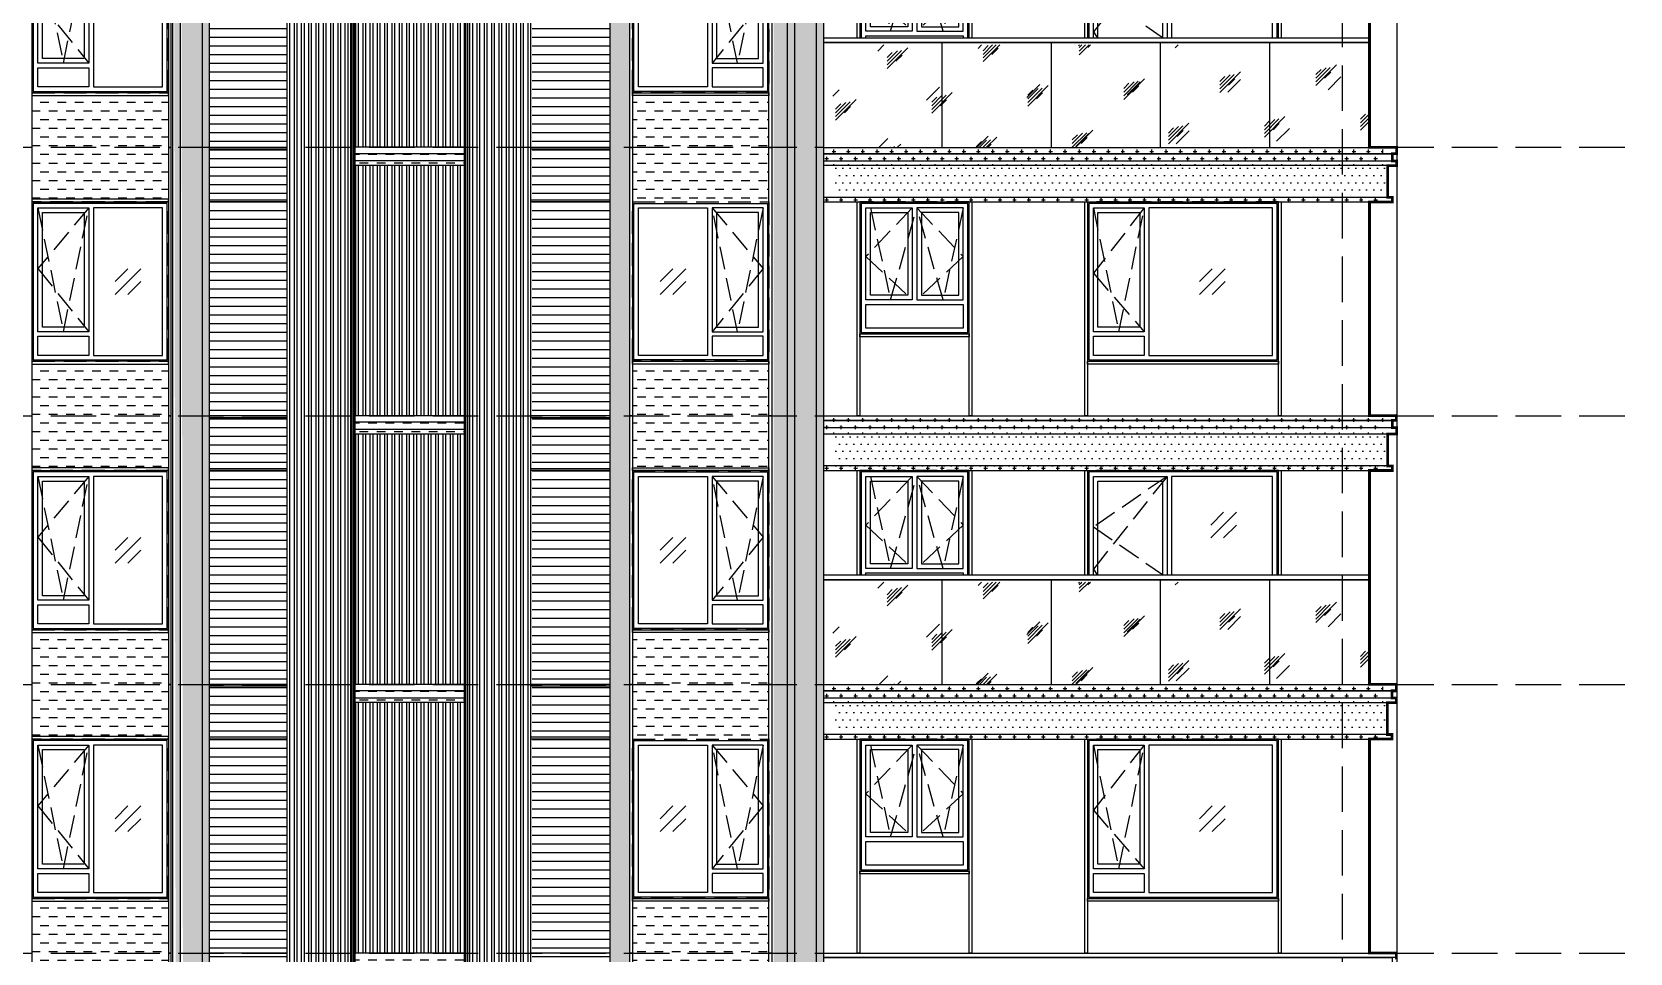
# Model space of a CAD drawing. Extents: x 646072 to 1012572, y -46617 to 16093.
# Drawn here: x 787289 to 804852, y -23752 to -13635 of the extents above; entities that cross this region are included whole.
import ezdxf

# ---------------------------------------------------------------- set-up
doc = ezdxf.new("R2010")
doc.units = 0
doc.header["$LTSCALE"] = 1000
doc.header["$MEASUREMENT"] = 0
for name, pattern in [('3#楼-HZS$0$3#楼-HZS$0$__DASH', [0.35, 0.25, -0.1]), ('3#楼-HZS$0$3#楼-HZS$0$DASH', [0.35, 0.25, -0.1]), ('3#楼-HZS$0$DOTE', [2.42, 2, -0.2, 0.02, -0.2])]:
    doc.linetypes.add(name, pattern=pattern)
for name, color, linetype in [('3#楼-HZS$0$3#楼-HZS$0$00-立面灰色金属看线', 252, 'Continuous'), ('3#楼-HZS$0$3#楼-HZS$0$00-立面米色看线', 31, 'Continuous'), ('3#楼-HZS$0$3#楼-HZS$0$00-立面银灰色线脚', 254, 'Continuous'), ('3#楼-HZS$0$3#楼-HZS$0$A-ANNO-SYMB', 3, 'Continuous'), ('3#楼-HZS$0$3#楼-HZS$0$A-LINE-浅灰色铝板幕墙-填充', 115, 'Continuous'), ('3#楼-HZS$0$3#楼-HZS$0$DOTE', 1, '3#楼-HZS$0$DOTE'), ('3#楼-HZS$0$3#楼-HZS$0$ELEV-WIND', 4, 'Continuous'), ('3#楼-HZS$0$3#楼-HZS$0$RAIL', 163, 'Continuous'), ('3#楼-HZS$0$3#楼-HZS$0$WINDOW', 4, 'Continuous'), ('3#楼-HZS$0$3#楼-HZS$0$填充-浅灰色涂料', 115, 'Continuous'), ('3#楼-HZS$0$3#楼-HZS$0$填充-浅黄色铝板', 30, 'Continuous'), ('3#楼-HZS$0$3#楼-HZS$0$填充-深灰色涂料', 11, 'Continuous'), ('3#楼-HZS$0$3#楼-HZS$0$填充-玻璃', 150, 'Continuous'), ('3#楼-HZS$0$3#楼-HZS$0$轮廓', 255, 'Continuous'), ('3#楼-HZS$0$立面分缝', 5, 'Continuous')]:
    doc.layers.add(name, color=color, linetype=linetype)
pattern_1 = [(0, (245300.04, -50744.77), (0, 95.25), [])]

# ---------------------------------------------------------------- blocks, each defined once
blk = doc.blocks.new('3#楼-HZS$0$3#楼-HZS$0$asfghs+jh')
at = {"layer": '3#楼-HZS$0$3#楼-HZS$0$00-立面米色看线', "color": 251}
blk.add_line((111326, -142205, 0), (111326, -162161, 0), dxfattribs=at)
blk = doc.blocks.new('3#楼-HZS$0$3#楼-HZS$0$yhtghgfjuhgjghjg')
at = {"elevation": 0}
for points in [[(63100, -142261), (64300, -142261)], [(63100, -142331), (64300, -142331)], [(63100, -142411), (64300, -142411)], [(63100, -142461), (64300, -142461)], [(63100, -145211), (64300, -145211)], [(63100, -145281), (64300, -145281)], [(63100, -145361), (64300, -145361)], [(63100, -145411), (64300, -145411)], [(63100, -148161), (64300, -148161)], [(63100, -148231), (64300, -148231)], [(63100, -148311), (64300, -148311)], [(63100, -148361), (64300, -148361)], [(63100, -151111), (64300, -151111)]]:
    blk.add_lwpolyline(points, dxfattribs=at)
at = {"layer": '3#楼-HZS$0$3#楼-HZS$0$00-立面灰色金属看线', "elevation": 0}
for points in [[(62370, -129861), (62370, -159411)], [(62370, -129865), (62370, -159411)], [(62400, -129865), (62400, -159411)], [(62450, -129865), (62450, -159411)], [(62480, -129865), (62480, -159411)], [(62530, -129865), (62530, -159411)], [(62560, -129865), (62560, -159411)], [(62610, -129865), (62610, -159411)], [(62640, -129865), (62640, -159411)], [(62690, -129865), (62690, -159411)], [(62720, -129865), (62720, -159411)], [(62770, -129865), (62770, -159411)], [(62800, -129865), (62800, -159411)], [(62850, -129865), (62850, -159411)], [(62880, -129865), (62880, -159411)], [(62930, -129865), (62930, -159411)], [(62960, -129865), (62960, -159411)], [(63010, -129865), (63010, -159411)], [(63040, -129865), (63040, -159411)], [(64380, -129861), (64380, -159411)], [(64410, -129861), (64410, -159411)], [(64460, -129861), (64460, -159411)], [(64490, -129861), (64490, -159411)], [(64540, -129861), (64540, -159411)], [(64570, -129861), (64570, -159411)], [(64620, -129861), (64620, -159411)], [(64650, -129861), (64650, -159411)], [(64700, -129861), (64700, -159411)], [(64730, -129861), (64730, -159411)], [(64780, -129861), (64780, -159411)], [(64810, -129861), (64810, -159411)], [(64860, -129861), (64860, -159411)], [(64890, -129861), (64890, -159411)], [(64940, -129861), (64940, -159411)], [(64970, -129861), (64970, -159411)], [(65020, -129861), (65020, -159411)], [(65050, -129861), (65050, -159411)], [(63145, -139511), (63145, -142261)], [(63175, -139511), (63175, -142261)], [(63225, -139511), (63225, -142261)], [(63255, -139511), (63255, -142261)], [(63305, -139511), (63305, -142261)], [(63335, -139511), (63335, -142261)], [(63385, -139511), (63385, -142261)], [(63415, -139511), (63415, -142261)], [(63465, -139511), (63465, -142261)], [(63495, -139511), (63495, -142261)], [(63545, -139511), (63545, -142261)], [(63575, -139511), (63575, -142261)], [(63625, -139511), (63625, -142261)], [(63655, -139511), (63655, -142261)], [(63705, -139511), (63705, -142261)], [(63735, -139511), (63735, -142261)], [(63785, -139511), (63785, -142261)], [(63815, -139511), (63815, -142261)], [(63865, -139511), (63865, -142261)], [(63895, -139511), (63895, -142261)], [(63945, -139511), (63945, -142261)], [(63975, -139511), (63975, -142261)], [(64025, -139511), (64025, -142261)], [(64055, -139511), (64055, -142261)], [(64105, -139511), (64105, -142261)], [(64135, -139511), (64135, -142261)], [(64185, -139511), (64185, -142261)], [(64215, -139511), (64215, -142261)], [(64265, -139511), (64265, -142261)], [(64295, -139511), (64295, -142261)], [(63145, -142461), (63145, -145211)], [(63175, -142461), (63175, -145211)], [(63225, -142461), (63225, -145211)], [(63255, -142461), (63255, -145211)], [(63305, -142461), (63305, -145211)], [(63335, -142461), (63335, -145211)], [(63385, -142461), (63385, -145211)], [(63415, -142461), (63415, -145211)], [(63465, -142461), (63465, -145211)], [(63495, -142461), (63495, -145211)], [(63545, -142461), (63545, -145211)], [(63575, -142461), (63575, -145211)], [(63625, -142461), (63625, -145211)], [(63655, -142461), (63655, -145211)], [(63705, -142461), (63705, -145211)], [(63735, -142461), (63735, -145211)], [(63785, -142461), (63785, -145211)], [(63815, -142461), (63815, -145211)], [(63865, -142461), (63865, -145211)], [(63895, -142461), (63895, -145211)], [(63945, -142461), (63945, -145211)], [(63975, -142461), (63975, -145211)], [(64025, -142461), (64025, -145211)], [(64055, -142461), (64055, -145211)], [(64105, -142461), (64105, -145211)], [(64135, -142461), (64135, -145211)], [(64185, -142461), (64185, -145211)], [(64215, -142461), (64215, -145211)], [(64265, -142461), (64265, -145211)], [(64295, -142461), (64295, -145211)], [(63145, -145411), (63145, -148161)], [(63175, -145411), (63175, -148161)], [(63225, -145411), (63225, -148161)], [(63255, -145411), (63255, -148161)], [(63305, -145411), (63305, -148161)], [(63335, -145411), (63335, -148161)], [(63385, -145411), (63385, -148161)], [(63415, -145411), (63415, -148161)], [(63465, -145411), (63465, -148161)], [(63495, -145411), (63495, -148161)], [(63545, -145411), (63545, -148161)], [(63575, -145411), (63575, -148161)], [(63625, -145411), (63625, -148161)], [(63655, -145411), (63655, -148161)], [(63705, -145411), (63705, -148161)], [(63735, -145411), (63735, -148161)], [(63785, -145411), (63785, -148161)], [(63815, -145411), (63815, -148161)], [(63865, -145411), (63865, -148161)], [(63895, -145411), (63895, -148161)], [(63945, -145411), (63945, -148161)], [(63975, -145411), (63975, -148161)], [(64025, -145411), (64025, -148161)], [(64055, -145411), (64055, -148161)], [(64105, -145411), (64105, -148161)], [(64135, -145411), (64135, -148161)], [(64185, -145411), (64185, -148161)], [(64215, -145411), (64215, -148161)], [(64265, -145411), (64265, -148161)], [(64295, -145411), (64295, -148161)], [(63145, -148361), (63145, -151111)], [(63175, -148361), (63175, -151111)], [(63225, -148361), (63225, -151111)], [(63255, -148361), (63255, -151111)], [(63305, -148361), (63305, -151111)], [(63335, -148361), (63335, -151111)], [(63385, -148361), (63385, -151111)], [(63415, -148361), (63415, -151111)], [(63465, -148361), (63465, -151111)], [(63495, -148361), (63495, -151111)], [(63545, -148361), (63545, -151111)], [(63575, -148361), (63575, -151111)], [(63625, -148361), (63625, -151111)], [(63655, -148361), (63655, -151111)], [(63705, -148361), (63705, -151111)], [(63735, -148361), (63735, -151111)], [(63785, -148361), (63785, -151111)], [(63815, -148361), (63815, -151111)], [(63865, -148361), (63865, -151111)], [(63895, -148361), (63895, -151111)], [(63945, -148361), (63945, -151111)], [(63975, -148361), (63975, -151111)], [(64025, -148361), (64025, -151111)], [(64055, -148361), (64055, -151111)], [(64105, -148361), (64105, -151111)], [(64135, -148361), (64135, -151111)], [(64185, -148361), (64185, -151111)], [(64215, -148361), (64215, -151111)], [(64265, -148361), (64265, -151111)], [(64295, -148361), (64295, -151111)]]:
    blk.add_lwpolyline(points, dxfattribs=at)
at = {"layer": '3#楼-HZS$0$3#楼-HZS$0$00-立面米色看线', "elevation": 0}
for points in [[(66300, -159811), (66300, -130161, 0.414214), (65600, -129461), (61100, -129461), (61100, -129541), (65600, -129541, -0.414214), (66220, -130161), (66220, -159577)], [(65900, -159411), (65900, -130161, 0.414214), (65600, -129861), (61100, -129861), (61100, -129781), (65600, -129781, -0.414214), (65980, -130161), (65980, -159422)]]:
    blk.add_lwpolyline(points, format="xyb", dxfattribs=at)
blk.add_lwpolyline([(61500, -129861), (61500, -159411)], dxfattribs=at)
at = {"layer": '3#楼-HZS$0$3#楼-HZS$0$00-立面银灰色线脚', "elevation": 0}
for points in [[(63040, -129861), (63040, -159411)], [(63065, -129861), (63065, -159411)], [(63085, -129861), (63085, -159411)], [(63100, -129861), (63100, -159411)], [(64300, -129861), (64300, -159411)], [(64315, -129861), (64315, -159411)], [(64335, -129861), (64335, -159411)], [(64350, -129861), (64350, -159411)]]:
    blk.add_lwpolyline(points, dxfattribs=at)
blk = doc.blocks.new('3#楼-HZS$0$3#楼-HZS$0$jyhiuououpolip')
at = {"layer": '3#楼-HZS$0$3#楼-HZS$0$ELEV-WIND', "color": 8, "linetype": '3#楼-HZS$0$3#楼-HZS$0$__DASH'}
blk.add_lwpolyline([(28650, -97429), (30750, -97429), (30750, -99179), (28650, -99179)], close=True, dxfattribs=at)
at = {"layer": '3#楼-HZS$0$3#楼-HZS$0$ELEV-WIND'}
for points in [[(28665, -97444), (30735, -97444), (30735, -99164), (28665, -99164)], [(28715, -97494), (30075, -97494), (30075, -99114), (28715, -99114)], [(30685, -97494), (30125, -97494), (30125, -98854), (30685, -98854)], [(30635, -97544), (30175, -97544), (30175, -98804), (30635, -98804)], [(30685, -98904), (30125, -98904), (30125, -99114), (30685, -99114)]]:
    blk.add_lwpolyline(points, close=True, dxfattribs=at)
at = {"layer": '3#楼-HZS$0$3#楼-HZS$0$ELEV-WIND', "color": 8, "linetype": '3#楼-HZS$0$3#楼-HZS$0$DASH'}
for points in [[(30125, -97494), (30685, -98211), (30125, -98854)], [(30685, -97494), (30405, -98854), (30125, -97494)]]:
    blk.add_lwpolyline(points, dxfattribs=at)
blk = doc.blocks.new('3#楼-HZS$0$3#楼-HZS$0$uytjhgjh')
at = {"layer": '3#楼-HZS$0$3#楼-HZS$0$ELEV-WIND', "color": 8, "linetype": '3#楼-HZS$0$3#楼-HZS$0$__DASH'}
blk.add_lwpolyline([(32350, -97429), (33850, -97429), (33850, -99179), (32350, -99179)], close=True, dxfattribs=at)
at = {"layer": '3#楼-HZS$0$3#楼-HZS$0$ELEV-WIND'}
for points in [[(32365, -97444), (33835, -97444), (33835, -99164), (32365, -99164)], [(32415, -97494), (33175, -97494), (33175, -99114), (32415, -99114)], [(33785, -97494), (33225, -97494), (33225, -98854), (33785, -98854)], [(33735, -97544), (33275, -97544), (33275, -98804), (33735, -98804)], [(33785, -98904), (33225, -98904), (33225, -99114), (33785, -99114)]]:
    blk.add_lwpolyline(points, close=True, dxfattribs=at)
at = {"layer": '3#楼-HZS$0$3#楼-HZS$0$ELEV-WIND', "color": 8, "linetype": '3#楼-HZS$0$3#楼-HZS$0$DASH'}
for points in [[(33225, -97494), (33785, -98161), (33225, -98854)], [(33785, -97494), (33505, -98854), (33225, -97494)]]:
    blk.add_lwpolyline(points, dxfattribs=at)
blk = doc.blocks.new('3#楼-HZS$0$3#楼-HZS$0$ytrujuty')
at = {"layer": '3#楼-HZS$0$3#楼-HZS$0$ELEV-WIND', "color": 8, "linetype": '3#楼-HZS$0$3#楼-HZS$0$__DASH'}
blk.add_lwpolyline([(35150, -97429), (36350, -97429), (36350, -98879), (35150, -98879)], close=True, dxfattribs=at)
at = {"layer": '3#楼-HZS$0$3#楼-HZS$0$ELEV-WIND'}
for points in [[(35165, -97444), (36335, -97444), (36335, -98864), (35165, -98864)], [(35215, -97494), (35725, -97494), (35725, -98504), (35215, -98504)], [(35215, -97494), (35725, -97494), (35725, -98504), (35215, -98504)], [(35265, -97544), (35675, -97544), (35675, -98454), (35265, -98454)], [(36285, -97494), (35775, -97494), (35775, -98504), (36285, -98504)], [(36235, -97544), (35825, -97544), (35825, -98454), (36235, -98454)], [(36285, -98554), (35215, -98554), (35215, -98814), (36285, -98814)]]:
    blk.add_lwpolyline(points, close=True, dxfattribs=at)
at = {"layer": '3#楼-HZS$0$3#楼-HZS$0$ELEV-WIND', "color": 8, "linetype": '3#楼-HZS$0$3#楼-HZS$0$DASH'}
for points in [[(35725, -97494), (35215, -98029), (35725, -98504)], [(35215, -97494), (35437, -98504), (35725, -97494)], [(36235, -97494), (36013, -98504), (35725, -97494)], [(35775, -97494), (36285, -98029), (35775, -98504)]]:
    blk.add_lwpolyline(points, dxfattribs=at)
blk = doc.blocks.new('3#楼-HZS$0$3#楼-HZS$0$D+FG0J4+FG9KL0')
at = {"layer": '3#楼-HZS$0$3#楼-HZS$0$00-立面灰色金属看线'}
blk.add_lwpolyline([(326035, 132086), (326035, 129136), (326065, 129136), (326065, 132086)], close=True, dxfattribs=at)
at = {"layer": '3#楼-HZS$0$3#楼-HZS$0$00-立面灰色金属看线', "elevation": 0}
for points in [[(327565, 132086), (327565, 129136), (327595, 129136), (327595, 132086)], [(332665, 132086), (332665, 129136), (332635, 129136), (332635, 132086)], [(320435, 131486), (320435, 129136), (320465, 129136), (320465, 131486)], [(322565, 131486), (322565, 129136), (322595, 129136), (322595, 131486)], [(323835, 131486), (323835, 129136), (323865, 129136), (323865, 131486)], [(325065, 131486), (325065, 129136), (325095, 129136), (325095, 131486)], [(332665, 131516), (334165, 131516), (334165, 131486), (332665, 131486)], [(325065, 130036), (323865, 130036), (323865, 130006), (325065, 130006)], [(322565, 129736), (320465, 129736), (320465, 129706), (322565, 129706)], [(327565, 129736), (326065, 129736), (326065, 129706), (327565, 129706)], [(332665, 129736), (334165, 129736), (334165, 129706), (332665, 129706)]]:
    blk.add_lwpolyline(points, close=True, dxfattribs=at)
blk.add_lwpolyline([(319465, 131486), (319465, 129136)], dxfattribs=at)
at = {"layer": '3#楼-HZS$0$3#楼-HZS$0$00-立面米色看线', "elevation": 0}
for points in [[(325465, 132086), (319165, 132086), (319165, 132016), (325465, 132016)], [(325465, 132086), (325465, 129136)], [(325545, 132086), (325545, 129136)], [(325785, 132086), (325785, 129136)], [(325865, 132086), (325865, 129136)], [(334165, 132086), (334165, 129136)], [(325465, 132016), (319215, 132016), (319215, 131936), (319165, 131936), (319165, 131886), (319265, 131886), (319265, 131536), (325465, 131536)], [(319215, 131936), (325465, 131936)], [(319265, 131886), (325465, 131886)], [(325465, 131486), (319215, 131486), (319215, 131536), (325465, 131536)]]:
    blk.add_lwpolyline(points, dxfattribs=at)
at = {"layer": '3#楼-HZS$0$3#楼-HZS$0$A-ANNO-SYMB'}
for name, p in [('3#楼-HZS$0$3#楼-HZS$0$jyhiuououpolip', (291815, 228915)), ('3#楼-HZS$0$3#楼-HZS$0$ytrujuty', (288715, 228915)), ('3#楼-HZS$0$3#楼-HZS$0$uytjhgjh', (300315, 228915, 0))]:
    blk.add_blockref(name, p, dxfattribs=at)
at = {"layer": '3#楼-HZS$0$3#楼-HZS$0$A-ANNO-SYMB', "xscale": -1}
blk.add_blockref('3#楼-HZS$0$3#楼-HZS$0$uytjhgjh', (359915, 228915, 0), dxfattribs=at)
blk = doc.blocks.new('3#楼-HZS$0$3#楼-HZS$0$ASG1+DS9J40')
at = {"layer": '3#楼-HZS$0$3#楼-HZS$0$ELEV-WIND', "color": 8, "linetype": '3#楼-HZS$0$3#楼-HZS$0$__DASH'}
blk.add_lwpolyline([(28650, -97429), (30750, -97429), (30750, -99779), (28650, -99779)], close=True, dxfattribs=at)
at = {"layer": '3#楼-HZS$0$3#楼-HZS$0$ELEV-WIND'}
for points in [[(28665, -97444), (30735, -97444), (30735, -99764), (28665, -99764)], [(28715, -97494), (29825, -97494), (29825, -99714), (28715, -99714)], [(30685, -97494), (29875, -97494), (29875, -99764), (30685, -99764)], [(30635, -97544), (29925, -97544), (29925, -99714), (30635, -99714)]]:
    blk.add_lwpolyline(points, close=True, dxfattribs=at)
at = {"layer": '3#楼-HZS$0$3#楼-HZS$0$ELEV-WIND', "color": 8, "linetype": '3#楼-HZS$0$3#楼-HZS$0$DASH'}
for points in [[(29875, -97494), (30685, -98511), (29875, -99764)], [(29875, -97494), (30685, -98049), (29875, -98604)]]:
    blk.add_lwpolyline(points, dxfattribs=at)
blk = doc.blocks.new('3#楼-HZS$0$3#楼-HZS$0$AZSFG+5D04J')
blk.add_wipeout([(29450, -144061), (35450, -144061), (35450, -144111), (35450, -144111), (35450, -145261), (29450, -145261), (29450, -144111), (29450, -144111)]).dxf.layer = '3#楼-HZS$0$3#楼-HZS$0$A-ANNO-SYMB'
at = {"layer": '3#楼-HZS$0$3#楼-HZS$0$RAIL'}
blk.add_lwpolyline([(29450, -144061), (35450, -144061), (35450, -144111), (29450, -144111)], close=True, dxfattribs=at)
at = {"layer": '3#楼-HZS$0$3#楼-HZS$0$WINDOW'}
blk.add_lwpolyline([(29450, -144111), (35450, -144111), (35450, -145261), (29450, -145261)], close=True, dxfattribs=at)
at = {"layer": '3#楼-HZS$0$3#楼-HZS$0$WINDOW', "elevation": 0}
for points in [[(30550, -144111), (30550, -145261)], [(31750, -144111), (31750, -145261)]]:
    blk.add_lwpolyline(points, dxfattribs=at)
at = {"layer": '3#楼-HZS$0$3#楼-HZS$0$WINDOW'}
for points in [[(32950, -144111), (32950, -145261)], [(34150, -144111), (34150, -145261)], [(35450, -144111), (35450, -145261)]]:
    blk.add_lwpolyline(points, dxfattribs=at)
blk = doc.blocks.new('3#楼-HZS$0$3#楼-HZS$0$D+F9J4+GF9L0')
at = {"layer": '3#楼-HZS$0$3#楼-HZS$0$00-立面灰色金属看线', "elevation": 0}
for points in [[(326035, 129136), (326035, 126186), (326065, 126186), (326065, 129136)], [(327565, 129136), (327565, 126186), (327595, 126186), (327595, 129136)], [(332665, 129136), (332665, 126186), (332635, 126186), (332635, 129136)], [(327565, 128566), (326065, 128566), (326065, 128536), (327565, 128536)], [(332665, 128566), (334165, 128566), (334165, 128536), (332665, 128536)], [(320435, 128536), (320435, 126186), (320465, 126186), (320465, 128536)], [(322565, 128536), (322565, 126186), (322595, 126186), (322595, 128536)], [(323835, 128536), (323835, 126186), (323865, 126186), (323865, 128536)], [(325065, 128536), (325065, 126186), (325095, 126186), (325095, 128536)], [(325065, 127086), (323865, 127086), (323865, 127056), (325065, 127056)], [(322565, 126786), (320465, 126786), (320465, 126756), (322565, 126756)], [(327565, 126786), (326065, 126786), (326065, 126756), (327565, 126756)], [(332665, 126786), (334165, 126786), (334165, 126756), (332665, 126756)]]:
    blk.add_lwpolyline(points, close=True, dxfattribs=at)
blk.add_lwpolyline([(319465, 128536), (319465, 126186)], dxfattribs=at)
at = {"layer": '3#楼-HZS$0$3#楼-HZS$0$00-立面米色看线', "elevation": 0}
for points in [[(325465, 129136), (319165, 129136), (319165, 129086), (325465, 129086)], [(325465, 129136), (325465, 126186)], [(325545, 129136), (325545, 126186)], [(325785, 129136), (325785, 126186)], [(325865, 129136), (325865, 126186)], [(334165, 129136), (334165, 126186)], [(325465, 129086), (319215, 129086), (319215, 129006), (319165, 129006), (319165, 128936), (319265, 128936), (319265, 128586), (325465, 128586)], [(319215, 129006), (325465, 129006)], [(319265, 128936), (325465, 128936)], [(325465, 128536), (319215, 128536), (319215, 128586), (325465, 128586)]]:
    blk.add_lwpolyline(points, dxfattribs=at)
at = {"layer": '3#楼-HZS$0$3#楼-HZS$0$A-ANNO-SYMB'}
for name, p in [('3#楼-HZS$0$3#楼-HZS$0$ASG1+DS9J40', (291815, 225965, 0)), ('3#楼-HZS$0$3#楼-HZS$0$ytrujuty', (288715, 225965, 0)), ('3#楼-HZS$0$3#楼-HZS$0$uytjhgjh', (300315, 225965, 0))]:
    blk.add_blockref(name, p, dxfattribs=at)
at = {"layer": '3#楼-HZS$0$3#楼-HZS$0$A-ANNO-SYMB', "xscale": -1}
blk.add_blockref('3#楼-HZS$0$3#楼-HZS$0$uytjhgjh', (359915, 225965, 0), dxfattribs=at)
at = {"layer": '3#楼-HZS$0$3#楼-HZS$0$A-ANNO-SYMB'}
blk.add_blockref('3#楼-HZS$0$3#楼-HZS$0$AZSFG+5D04J', (290015, 271447, 0), dxfattribs=at)
blk = doc.blocks.new('3#楼-HZS$0$3#楼-HZS$0$D+F904HK9H')
at = {"layer": '3#楼-HZS$0$3#楼-HZS$0$轮廓', "const_width": 30, "elevation": 0}
blk.add_lwpolyline([(826604, -14903), (826604, -17253), (826904, -17253), (826904, -17323), (826854, -17323), (826854, -17403), (826904, -17403), (826904, -17453), (826804, -17453), (826804, -17803), (826854, -17803), (826854, -17853), (826604, -17855), (826604, -20201), (826900, -20199), (826900, -20253), (826854, -20253), (826854, -20333), (826904, -20333), (826904, -20403), (826804, -20403), (826804, -20753), (826854, -20753), (826854, -20803), (826604, -20803), (826604, -23153), (826900, -23153), (826900, -23223), (826850, -23223), (826850, -23303), (826900, -23303), (826900, -23353), (826800, -23353), (826800, -23703), (826850, -23703), (826850, -23753), (826604, -23753), (826604, -26103), (826900, -26103), (826900, -26173)], dxfattribs=at)
blk = doc.blocks.new('3#楼-HZS$0$3#楼-HZS$0$d+fgj4+fghk7+9')
at = {"color": 8, "elevation": 0}
for points in [[(812959, -18587), (812818, -18728)], [(813100, -18587), (812818, -18869)], [(818949, -18587), (818808, -18728)], [(819091, -18587), (818808, -18869)], [(824876, -18587), (824735, -18728)], [(825018, -18587), (824735, -18869)], [(813100, -18728), (812959, -18869)], [(819091, -18728), (818949, -18869)], [(825018, -18728), (824876, -18869)], [(825001, -21262), (824860, -21403)], [(825143, -21262), (824860, -21544)], [(825143, -21403), (825001, -21544)], [(812959, -21537), (812818, -21678)], [(813100, -21537), (812818, -21819)], [(818949, -21537), (818808, -21678)], [(819091, -21537), (818808, -21819)], [(813100, -21678), (812959, -21819)], [(819091, -21678), (818949, -21819)], [(812959, -24487), (812818, -24628)], [(813100, -24487), (812818, -24769)], [(818949, -24487), (818808, -24628)], [(819091, -24487), (818808, -24769)], [(824876, -24487), (824735, -24628)], [(825018, -24487), (824735, -24769)], [(813100, -24628), (812959, -24769)], [(819091, -24628), (818949, -24769)], [(825018, -24628), (824876, -24769)]]:
    blk.add_lwpolyline(points, dxfattribs=at)
blk = doc.blocks.new('3#楼-HZS$0$3#楼-HZS$0$+d9f0j4+9gf7k0')
at = {"layer": '3#楼-HZS$0$3#楼-HZS$0$A-LINE-浅灰色铝板幕墙-填充'}
h = blk.add_hatch(dxfattribs=at)
h.set_pattern_fill('DOTS', color=256, scale=50)
h.set_pattern_definition([(0, (246590.04, -50744.77), (39.6875, 79.375), [0, -79.375])])
h.paths.add_polyline_path([(837669, 69572), (837619, 69572), (837619, 39672), (837669, 39672)])
h = blk.add_hatch(dxfattribs=at)
h.set_pattern_fill('DOTS', color=256, scale=50)
h.set_pattern_definition([(0, (245340.04, -50744.77), (39.6875, 79.375), [0, -79.375])])
h.paths.add_polyline_path([(838919, 69572), (838869, 69572), (838869, 39672), (838919, 39672)])
h = blk.add_hatch(dxfattribs=at)
h.set_pattern_fill('DOTS', color=256, scale=50)
h.set_pattern_definition([(0, (245300.04, -56644.77), (39.6875, 79.375), [0, -79.375])])
h.paths.add_polyline_path([(849019, 56622), (842919, 56622), (842919, 56972), (849019, 56972)])
h = blk.add_hatch(dxfattribs=at)
h.set_pattern_fill('DOTS', color=256, scale=50)
h.set_pattern_definition([(0, (245300.04, -59594.77), (39.6875, 79.375), [0, -79.375])])
h.paths.add_polyline_path([(849019, 53666), (842919, 53672), (842919, 54022), (849019, 54016)])
h = blk.add_hatch(dxfattribs=at)
h.set_pattern_fill('DOTS', color=256, scale=50)
h.set_pattern_definition([(0, (245300.04, -62544.77), (39.6875, 79.375), [0, -79.375])])
h.paths.add_polyline_path([(849019, 50722), (842919, 50722), (842919, 51072), (849019, 51072)])
at = {"layer": '3#楼-HZS$0$3#楼-HZS$0$填充-浅灰色涂料'}
h = blk.add_hatch(dxfattribs=at)
h.set_pattern_fill('LINE', color=256, scale=100)
h.set_pattern_definition(pattern_1)
edge = h.paths.add_edge_path()
edge.add_arc((836369, 69272), 300, 450, 540, ccw=False)
edge.add_line((836369, 69572), (836919, 69572))
edge.add_line((836919, 69572), (836919, 40022))
edge.add_line((836919, 40022), (836069, 40022))
edge.add_line((836069, 40022), (836069, 69272))
h = blk.add_hatch(dxfattribs=at)
h.set_pattern_fill('LINE', color=256, scale=100)
h.set_pattern_definition(pattern_1)
h.paths.add_polyline_path([(840469, 69572), (839618, 69572), (839618, 40022), (840469, 40022)])
at = {"layer": '3#楼-HZS$0$3#楼-HZS$0$填充-浅黄色铝板'}
h = blk.add_hatch(dxfattribs=at)
h.set_pattern_fill('CROSS', color=256, scale=50)
h.set_pattern_definition([(0, (245300.04, -50744.77), (79.375, 79.375), [39.6875, -119.0625]), (90, (245319.88, -50764.62), (-79.375, 79.375), [39.6875, -119.0625])])
edge = h.paths.add_edge_path()
edge.add_line((836369, 69972), (840869, 69972))
edge.add_line((840869, 69972), (840869, 69892))
edge.add_line((840869, 69892), (836369, 69892))
edge.add_arc((836369, 69272), 620, 450, 540)
edge.add_line((835749, 69272), (835789, 39856))
edge.add_line((835789, 39856), (835709, 39856))
edge.add_line((835709, 39856), (835669, 69272))
edge.add_arc((836369, 69272), 700, 450, 540, ccw=False)
edge = h.paths.add_edge_path()
edge.add_line((835989, 40011), (835947, 40001))
edge.add_line((835947, 40001), (835872, 39970))
edge.add_line((835872, 39970), (835827, 39937))
edge.add_line((835827, 39937), (835786, 39905))
edge.add_line((835786, 39905), (835749, 39856))
edge.add_line((835749, 39856), (835749, 69272))
edge.add_arc((836369, 69272), 620, 450, 540, ccw=False)
edge.add_line((836369, 69892), (840769, 69892))
edge.add_line((840769, 69892), (840769, 69652))
edge.add_line((840769, 69652), (836369, 69652))
edge.add_arc((836369, 69272), 380, 450, 540)
edge.add_line((835989, 69272), (835989, 40011))
edge = h.paths.add_edge_path(flags=17)
edge.add_line((836069, 40022), (836066, 40022))
edge.add_line((836066, 40022), (835989, 40011))
edge.add_line((835989, 40011), (835989, 69272))
edge.add_arc((836369, 69272), 380, 450, 540, ccw=False)
edge.add_line((836369, 69652), (840869, 69652))
edge.add_line((840869, 69652), (840869, 69572))
edge.add_line((840869, 69572), (836369, 69572))
edge.add_arc((836369, 69272), 300, 450, 540)
edge.add_line((836069, 69272), (836069, 40022))
h = blk.add_hatch(dxfattribs=at)
h.set_pattern_fill('CROSS', color=256, scale=50)
h.set_pattern_definition([(0, (247800.04, -92311.286), (79.375, 79.375), [39.6875, -119.0625]), (90, (247819.88, -92331.13), (-79.375, 79.375), [39.6875, -119.0625])])
h.paths.add_polyline_path([(842819, 64222), (842419, 64222), (842419, 36472), (842819, 36472)])
h = blk.add_hatch(dxfattribs=at)
h.set_pattern_fill('CROSS', color=256, scale=50)
h.set_pattern_definition([(0, (245300.04, -98211.286), (79.375, 79.375), [39.6875, -119.0625]), (90, (245319.88, -98231.13), (-79.375, 79.375), [39.6875, -119.0625])])
h.paths.add_polyline_path([(848969, 56972), (842819, 56972), (842819, 57172), (848969, 57172), (848969, 57102), (848919, 57102), (848919, 57022), (848969, 57022)])
h = blk.add_hatch(dxfattribs=at)
h.set_pattern_fill('CROSS', color=256, scale=50)
h.set_pattern_definition([(0, (245300.04, -98186.286), (79.375, 79.375), [39.6875, -119.0625]), (90, (245319.88, -98206.13), (-79.375, 79.375), [39.6875, -119.0625])])
h.paths.add_polyline_path([(848919, 56572), (842819, 56572), (842819, 56622), (848919, 56622)])
h = blk.add_hatch(dxfattribs=at)
h.set_pattern_fill('CROSS', color=256, scale=50)
h.set_pattern_definition([(0, (245300.04, -101161.286), (79.375, 79.375), [39.6875, -119.0625]), (90, (245319.88, -101181.13), (-79.375, 79.375), [39.6875, -119.0625])])
h.paths.add_polyline_path([(848969, 54022), (842819, 54022), (842819, 54222), (848969, 54222), (848969, 54152), (848919, 54152), (848919, 54072), (848969, 54072)])
h = blk.add_hatch(dxfattribs=at)
h.set_pattern_fill('CROSS', color=256, scale=50)
h.set_pattern_definition([(0, (245300.04, -101136.286), (79.375, 79.375), [39.6875, -119.0625]), (90, (245319.88, -101156.13), (-79.375, 79.375), [39.6875, -119.0625])])
h.paths.add_polyline_path([(848919, 53622), (842819, 53622), (842819, 53672), (848919, 53672)])
h = blk.add_hatch(dxfattribs=at)
h.set_pattern_fill('CROSS', color=256, scale=50)
h.set_pattern_definition([(0, (245300.04, -104111.286), (79.375, 79.375), [39.6875, -119.0625]), (90, (245319.88, -104131.13), (-79.375, 79.375), [39.6875, -119.0625])])
h.paths.add_polyline_path([(848969, 51072), (842819, 51072), (842819, 51272), (848969, 51272), (848969, 51202), (848919, 51202), (848919, 51122), (848969, 51122)])
h = blk.add_hatch(dxfattribs=at)
h.set_pattern_fill('CROSS', color=256, scale=50)
h.set_pattern_definition([(0, (245300.04, -104086.286), (79.375, 79.375), [39.6875, -119.0625]), (90, (245319.88, -104106.13), (-79.375, 79.375), [39.6875, -119.0625])])
h.paths.add_polyline_path([(848919, 50672), (842819, 50672), (842819, 50722), (848919, 50722)])
at = {"layer": '3#楼-HZS$0$3#楼-HZS$0$填充-深灰色涂料'}
h = blk.add_hatch(dxfattribs=at)
h.set_pattern_fill('DASH', color=11, scale=100)
h.set_pattern_definition([(0, (520598.35, -67467.03), (95.25, 95.25), [95.25, -95.25])])
h.paths.add_polyline_path([(840469, 65422), (840689, 65422), (840689, 36922), (840469, 36922)])
h = blk.add_hatch(dxfattribs=at)
h.set_pattern_fill('DASH', color=11, scale=100)
h.set_pattern_definition([(0, (518868.42, -67467.03), (95.25, 95.25), [95.25, -95.25])])
h.paths.add_polyline_path([(842269, 65422), (842419, 65422), (842419, 36922), (842269, 36922)])
h = blk.add_hatch(dxfattribs=at)
h.set_pattern_fill('DASH', color=11, scale=100)
h.set_pattern_definition([(0, (518868.42, -73367.03), (95.25, 95.25), [95.25, -95.25])])
h.paths.add_polyline_path([(834119, 57742), (835619, 57742), (835619, 56572), (834119, 56572)])
h = blk.add_hatch(dxfattribs=at)
h.set_pattern_fill('DASH', color=11, scale=100)
h.set_pattern_definition([(0, (518668.42, -73367.03), (95.25, 95.25), [95.25, -95.25])])
h.paths.add_polyline_path([(842219, 57742), (840719, 57742), (840719, 56572), (842219, 56572)])
h = blk.add_hatch(dxfattribs=at)
h.set_pattern_fill('DASH', color=11, scale=100)
h.set_pattern_definition([(0, (68130.42, 63223.78), (95.25, 95.25), [95.25, -95.25])])
h.paths.add_polyline_path([(837669, 56972), (838868, 56972), (838868, 57172), (837669, 57172)])
h = blk.add_hatch(dxfattribs=at)
h.set_pattern_fill('DASH', color=11, scale=100)
h.set_pattern_definition([(0, (518868.42, -76317.03), (95.25, 95.25), [95.25, -95.25])])
h.paths.add_polyline_path([(834119, 54792), (835619, 54792), (835619, 53622), (834119, 53622)])
h = blk.add_hatch(dxfattribs=at)
h.set_pattern_fill('DASH', color=11, scale=100)
h.set_pattern_definition([(0, (518668.42, -76317.03), (95.25, 95.25), [95.25, -95.25])])
h.paths.add_polyline_path([(842219, 54792), (840719, 54792), (840719, 53622), (842219, 53622)])
h = blk.add_hatch(dxfattribs=at)
h.set_pattern_fill('DASH', color=11, scale=100)
h.set_pattern_definition([(0, (68130.42, 60273.78), (95.25, 95.25), [95.25, -95.25])])
h.paths.add_polyline_path([(837669, 54022), (838868, 54022), (838868, 54222), (837669, 54222)])
h = blk.add_hatch(dxfattribs=at)
h.set_pattern_fill('DASH', color=11, scale=100)
h.set_pattern_definition([(0, (518868.42, -79267.03), (95.25, 95.25), [95.25, -95.25])])
h.paths.add_polyline_path([(834119, 51842), (835619, 51842), (835619, 50672), (834119, 50672)])
h = blk.add_hatch(dxfattribs=at)
h.set_pattern_fill('DASH', color=11, scale=100)
h.set_pattern_definition([(0, (518668.42, -79267.03), (95.25, 95.25), [95.25, -95.25])])
h.paths.add_polyline_path([(842219, 51842), (840719, 51842), (840719, 50672), (842219, 50672)])
h = blk.add_hatch(dxfattribs=at)
h.set_pattern_fill('DASH', color=11, scale=100)
h.set_pattern_definition([(0, (68130.42, 57323.78), (95.25, 95.25), [95.25, -95.25])])
h.paths.add_polyline_path([(837669, 51072), (838868, 51072), (838868, 51272), (837669, 51272)])
h = blk.add_hatch(dxfattribs=at)
h.set_pattern_fill('DASH', color=11, scale=100)
h.set_pattern_definition([(0, (518868.42, -82217.03), (95.25, 95.25), [95.25, -95.25])])
h.paths.add_polyline_path([(834119, 48892), (835619, 48892), (835619, 47722), (834119, 47722)])
h = blk.add_hatch(dxfattribs=at)
h.set_pattern_fill('DASH', color=11, scale=100)
h.set_pattern_definition([(0, (518668.42, -82217.03), (95.25, 95.25), [95.25, -95.25])])
h.paths.add_polyline_path([(842219, 48892), (840719, 48892), (840719, 47722), (842219, 47722)])
h = blk.add_hatch(dxfattribs=at)
h.set_pattern_fill('DASH', color=11, scale=100)
h.set_pattern_definition([(0, (68130.42, 54373.78), (95.25, 95.25), [95.25, -95.25])])
h.paths.add_polyline_path([(837669, 48122), (838868, 48122), (838868, 48322), (837669, 48322)])
at = {"layer": '3#楼-HZS$0$3#楼-HZS$0$填充-玻璃'}
h = blk.add_hatch(dxfattribs=at)
h.set_pattern_fill('玻璃1', color=256, scale=100)
h.set_pattern_definition([(45, (518868.4, -73327), (-489.8836, 489.8836), [224, -576]), (45, (518964.4, -73287), (-489.8836, 489.8836), [96, -704]), (45, (518868.4, -73287), (-489.8836, 489.8836), [160, -640]), (45, (518916.4, -73327), (537.4012, -537.4012), [200, -600]), (45, (518868.4, -73367), (-489.8836, 489.8836), [320, -480]), (45, (518868.4, -73247), (-489.8836, 489.8836), [80, -720])])
h.paths.add_polyline_path([(848819, 58297), (842919, 58297), (842919, 57172), (848819, 57172)])
h = blk.add_hatch(dxfattribs=at)
h.set_pattern_fill('玻璃1', color=256, scale=100)
h.set_pattern_definition([(45, (518868.4, -79227), (-489.8836, 489.8836), [224, -576]), (45, (518964.4, -79187), (-489.8836, 489.8836), [96, -704]), (45, (518868.4, -79187), (-489.8836, 489.8836), [160, -640]), (45, (518916.4, -79227), (537.4012, -537.4012), [200, -600]), (45, (518868.4, -79267), (-489.8836, 489.8836), [320, -480]), (45, (518868.4, -79147), (-489.8836, 489.8836), [80, -720])])
h.paths.add_polyline_path([(848819, 52397), (842919, 52397), (842919, 51272), (848819, 51272)])
blk = doc.blocks.new('3#楼-HZS$0$ytrhgfjghjgh')
at = {"layer": '3#楼-HZS$0$立面分缝', "elevation": 0}
for points in [[(767938, -14902), (768808, -14902)], [(767938, -14922), (768808, -14922)], [(771488, -14902), (772338, -14902)], [(771488, -14922), (772338, -14922)], [(767938, -15482), (768808, -15482)], [(767938, -15502), (768808, -15502)], [(771488, -15482), (772338, -15482)], [(771488, -15502), (772338, -15502)], [(767938, -17852), (768808, -17852)], [(767938, -17872), (768808, -17872)], [(771488, -17852), (772338, -17852)], [(771488, -17872), (772338, -17872)], [(767938, -18432), (768808, -18432)], [(771488, -18432), (772338, -18432)], [(767938, -18452), (768808, -18452)], [(771488, -18452), (772338, -18452)], [(767938, -20802), (768808, -20802)], [(767938, -20822), (768808, -20822)], [(771488, -20802), (772338, -20802)], [(771488, -20822), (772338, -20822)], [(767938, -21382), (768808, -21382)], [(767938, -21402), (768808, -21402)], [(771488, -21382), (772338, -21382)], [(771488, -21402), (772338, -21402)], [(767938, -23752), (768808, -23752)], [(771488, -23752), (772338, -23752)]]:
    blk.add_lwpolyline(points, dxfattribs=at)

msp = doc.modelspace()

# ---------------------------------------------------------------- linework, layer by layer
at = {"layer": '3#楼-HZS$0$3#楼-HZS$0$DOTE', "linetype": '3#楼-HZS$0$3#楼-HZS$0$__DASH', "ltscale": 2}
for p, q in [((746894.8, -14901.8), (812394.8, -14901.8)), ((746894.8, -17851.8), (812394.8, -17851.8)), ((746894.8, -20801.8), (812394.8, -20801.8)), ((746894.8, -23751.8), (812394.8, -23751.8))]:
    msp.add_line(p, q, dxfattribs=at)

# ---------------------------------------------------------------- block references
at = {"xscale": -1}
for name, p in [('3#楼-HZS$0$3#楼-HZS$0$yhtghgfjuhgjghjg', (855139.1, 127359.3, 0)), ('3#楼-HZS$0$3#楼-HZS$0$D+FG0J4+FG9KL0', (1121454, -146988.1, 0)), ('3#楼-HZS$0$3#楼-HZS$0$D+FG0J4+FG9KL0', (1121454, -152888.1, 0))]:
    msp.add_blockref(name, p, dxfattribs=at)
at = {"layer": '3#楼-HZS$0$3#楼-HZS$0$A-ANNO-SYMB'}
msp.add_blockref('3#楼-HZS$0$3#楼-HZS$0$asfghs+jh', (690963.2, 129109.3, 0), dxfattribs=at)

# ---------------------------------------------------------------- next in the draw order: block references
at = {"xscale": -1}
for p in [(1121454, -141088.1, 0), (1121454, -146988.1, 0), (1121454, -152888.1, 0)]:
    msp.add_blockref('3#楼-HZS$0$3#楼-HZS$0$D+F9J4+GF9L0', p, dxfattribs=at)

# ---------------------------------------------------------------- next in the draw order: linework, layer by layer
at = {"layer": '3#楼-HZS$0$3#楼-HZS$0$DOTE', "linetype": '3#楼-HZS$0$3#楼-HZS$0$__DASH', "ltscale": 2}
msp.add_line((801688.7, -2101.8), (801688.7, -37215.3), dxfattribs=at)

# ---------------------------------------------------------------- next in the draw order: block references
for name, p in [('3#楼-HZS$0$3#楼-HZS$0$D+F904HK9H', (-24615.2, 2351.2, 0)), ('3#楼-HZS$0$3#楼-HZS$0$+d9f0j4+9gf7k0', (-46829.8, -72073.8, 0)), ('3#楼-HZS$0$3#楼-HZS$0$d+fgj4+fghk7+9', (-24615.2, 2351.2, 0))]:
    msp.add_blockref(name, p)
at = {"layer": '3#楼-HZS$0$立面分缝', "xscale": -1}
msp.add_blockref('3#楼-HZS$0$ytrhgfjghjgh', (1561578.2, 0), dxfattribs=at)

doc.saveas('drawing.dxf')
